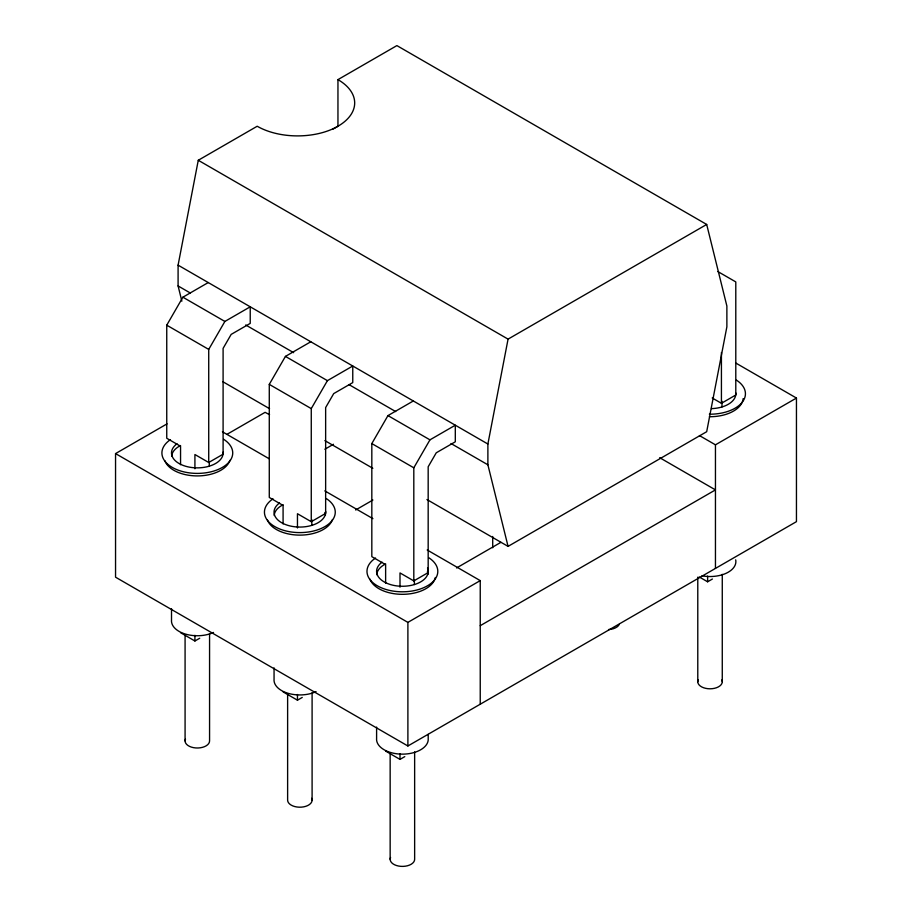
<?xml version="1.0" encoding="UTF-8"?>
<svg xmlns="http://www.w3.org/2000/svg" width="912" height="912" viewBox="0 0 912 912"><rect width="100%" height="100%" fill="white"/><g stroke="black" fill="none" stroke-linecap="round" stroke-linejoin="round"><path stroke-width="1.37" d="M181.853 301.154L178.091 285.946L178.091 265.153L198.269 160.273L257.207 126.244A57.091 32.957 0 0 0 337.953 126.244A57.091 32.957 0 0 0 337.953 79.629L396.891 45.6L706.686 224.455L726.875 306.033L726.875 326.827L706.686 431.707L508.064 546.379L426.93 499.537M508.064 546.379L487.886 464.801L487.886 444.019L508.064 339.127L706.686 224.455M180.553 464.732L180.553 446.23L166.748 438.262L166.748 325.174L182.89 297.198L208.244 282.56M208.723 462.498L208.723 349.41L224.876 321.446L250.23 306.808L250.23 323.395L231.169 334.396L223.098 348.384L223.098 454.199L208.723 462.498L194.917 454.529L194.917 468.757M283.085 523.933L283.085 505.43L269.279 497.462L269.279 384.374L285.433 356.398L310.787 341.772M311.266 521.698L311.266 408.61L327.419 380.646L352.762 366.008L352.762 382.595L333.712 393.596L325.641 407.584L325.641 513.399L311.266 521.698L297.46 513.73L297.46 527.968M385.628 583.133L385.628 564.631L371.822 556.662L371.822 443.574L387.965 415.598L413.318 400.972M413.809 580.898L413.809 467.81L429.951 439.846L455.305 425.209L455.305 441.796L436.255 452.797L428.173 466.784L428.173 572.599L413.809 580.898L400.003 572.93L400.003 587.168M333.062 129.071L337.953 126.244L337.953 79.629M736.007 363.158L796.45 398.054L796.45 521.653L407.892 745.982L115.55 577.193L115.55 453.595L167.044 423.863M227.122 434.26L265.13 412.315A57.091 32.957 0 0 0 269.564 414.618M324.854 449.24L333.473 444.269M355.646 509.99L372.883 500.038M180.553 632.689L194.917 640.988L199.717 638.229M712.215 397.985L721.426 403.298L735.79 394.999L735.79 281.911L717.801 271.525M456.57 567.948L500.905 542.344M115.55 453.595L407.892 622.383L480.236 580.613L480.236 704.212M699.424 435.56L715.453 444.817L796.45 398.054M283.085 691.889L297.46 700.188L302.248 697.429M480.236 625.689L715.453 489.892L659.672 457.687M385.628 751.089L400.003 759.388L404.791 756.629M699.23 576.954L707.621 581.788L712.409 579.017M198.269 160.273L508.064 339.127M178.091 265.153L487.886 444.019M178.091 285.946L190.38 293.048M245.704 324.98L293.641 352.659M348.965 384.602L395.683 411.574M451.007 443.517L487.886 464.801M182.89 297.198L224.876 321.446M285.433 356.398L327.419 380.646M387.965 415.598L429.951 439.846M166.748 325.174L208.723 349.41M269.279 384.374L311.266 408.61M371.822 443.574L413.809 467.81M222.859 381.718L269.576 408.69M324.9 440.633L372.837 468.312M222.425 431.775L269.302 458.839M324.809 490.884L372.917 518.654M427.192 549.993L480.236 580.613M722.27 574.332L722.27 681.731M721.985 401.269L721.985 406.957M721.426 352.511L721.426 403.298M715.453 444.817L715.453 568.415M707.621 576.099L707.621 581.788M697.783 577.159L697.783 681.731M492.708 536.473L492.708 547.781M428.207 734.388L428.207 740.054A25.844 14.923 0 0 1 400.961 754.121A25.844 14.923 0 0 1 376.599 738.389L376.599 727.069M414.641 751.944L414.641 859.332A12.244 7.068 0 0 1 400.801 866.343A12.244 7.068 0 0 1 390.575 857.508M414.367 580.294L414.367 584.558M407.892 622.383L407.892 745.982M400.003 753.7L400.003 759.388M390.154 753.358L390.154 859.332M312.098 692.744L312.098 800.132M311.836 519.669L311.836 525.358M297.46 694.499L297.46 700.188M287.622 694.157L287.622 800.132A12.244 7.068 0 0 0 301.462 807.143A12.244 7.068 0 0 0 311.687 798.308M274.056 667.869L274.056 679.189A25.844 14.923 0 0 0 288.055 693.302A25.844 14.923 0 0 0 316.065 691.649M209.566 633.544L209.566 740.932A12.244 7.068 0 0 1 195.727 747.943A12.244 7.068 0 0 1 185.489 739.108M209.293 461.894L209.293 466.157M194.917 635.299L194.917 640.988M185.079 634.957L185.079 740.932M171.513 608.669L171.513 619.989A25.844 14.923 0 0 0 185.512 634.102A25.844 14.923 0 0 0 213.522 632.449M229.927 460.321A33.174 19.152 0 0 1 197.642 475.916A33.174 19.152 0 0 1 164.844 460.685M332.458 519.521A33.174 19.152 0 0 1 300.185 535.116A33.174 19.152 0 0 1 267.387 519.886M435.332 577.478A33.174 19.152 0 0 1 403.811 594.305A33.174 19.152 0 0 1 369.919 579.086M743.155 398.624A33.174 19.152 0 0 1 709.411 416.716M171.684 456.308A25.65 14.809 0 0 1 180.587 445.535M274.216 515.508A25.65 14.809 0 0 1 283.13 504.735M324.832 512.578A25.65 14.809 0 0 1 325.47 515.143M376.759 574.708A25.65 14.809 0 0 1 385.673 563.935M427.375 571.778A25.65 14.809 0 0 1 428.013 574.343M619.305 624.355A12.244 7.068 0 0 1 608.543 629.565M721.848 679.896A12.244 7.068 0 0 1 710.026 688.799A12.244 7.068 0 0 1 698.193 679.896M735.688 559.843A25.844 14.923 0 0 1 701.955 575.791M736.417 380.122A35.408 20.44 0 0 1 742.208 402.272A35.408 20.44 0 0 1 709.365 414.196M735.802 392.924A25.821 14.911 0 0 1 711.463 408.633M428.788 557.734A35.408 20.44 0 0 1 427.135 585.983A35.408 20.44 0 0 1 378.161 586.268A35.408 20.44 0 0 1 375.55 558.03M427.534 567.948A25.821 14.911 0 0 1 396.834 585.914A25.821 14.911 0 0 1 382.071 562.168M326.245 498.533A35.408 20.44 0 0 1 324.592 526.783A35.408 20.44 0 0 1 275.629 527.068A35.408 20.44 0 0 1 273.007 498.83M325.641 511.324A25.821 14.911 0 0 1 292.125 526.384A25.821 14.911 0 0 1 279.528 502.968M223.714 439.333A35.408 20.44 0 0 1 222.061 467.582A35.408 20.44 0 0 1 173.086 467.867A35.408 20.44 0 0 1 170.476 439.63M223.098 452.124A25.821 14.911 0 0 1 189.582 467.183A25.821 14.911 0 0 1 176.985 443.768"/></g></svg>
